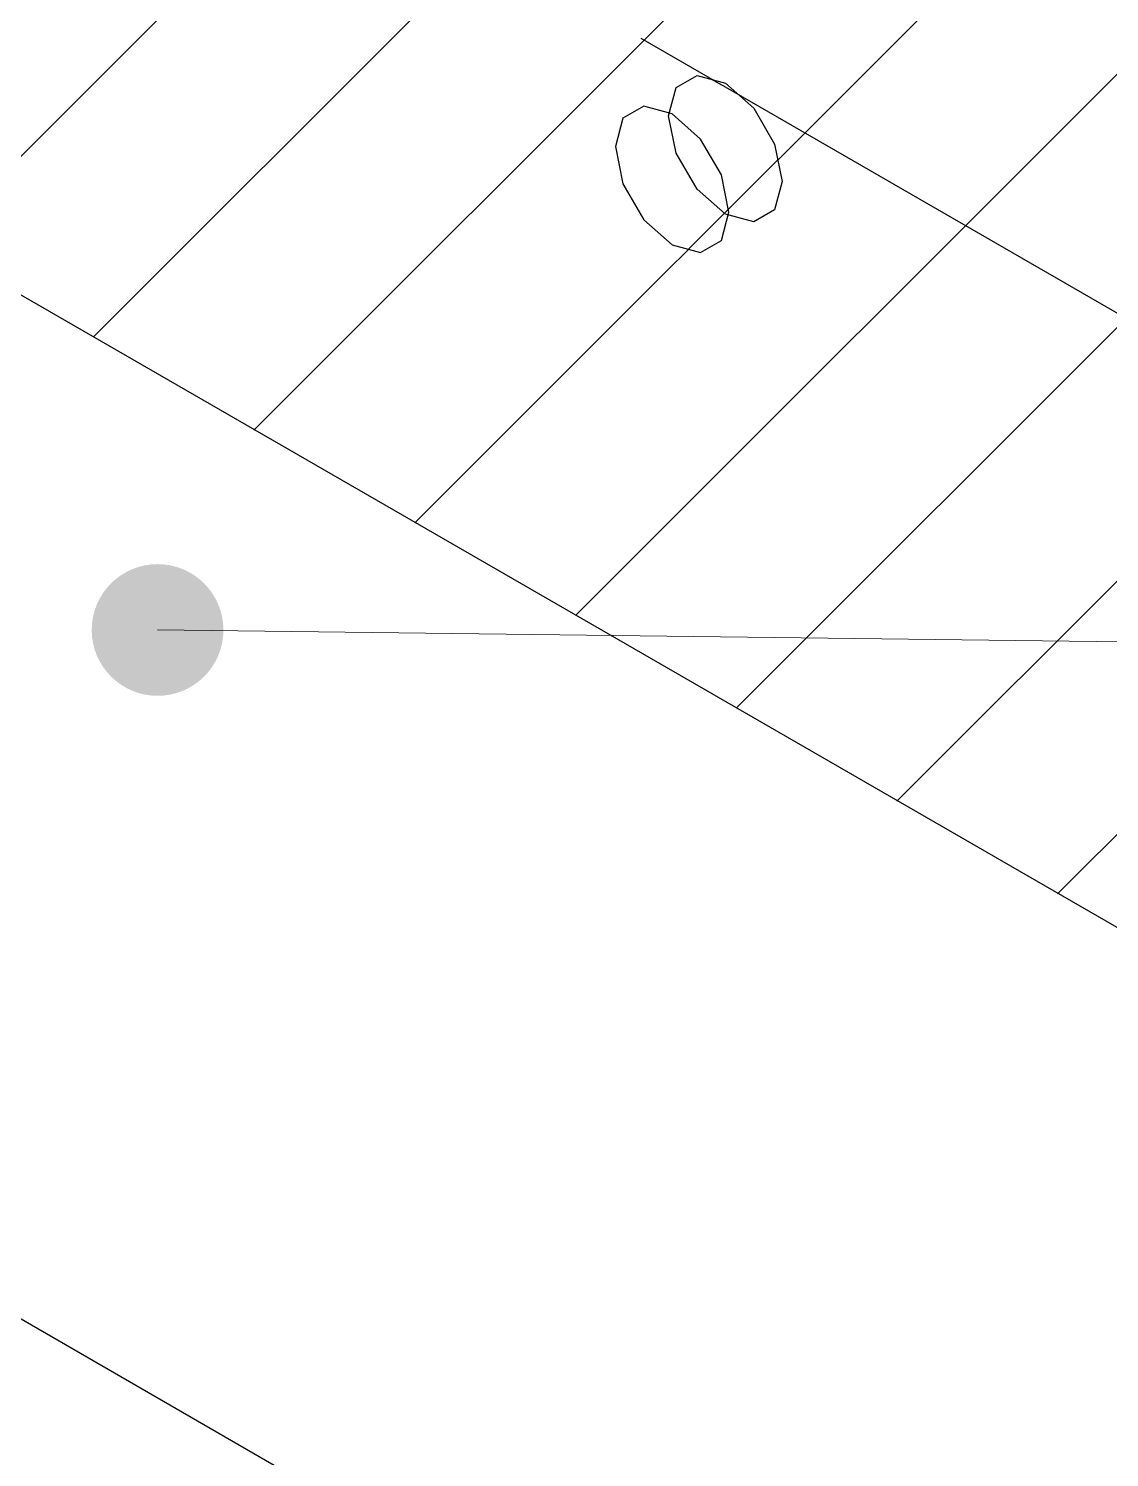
# Model space of a CAD drawing. Header units: millimetres. Extents: x 0 to 297, y 0 to 420.
# Drawn here: x 113.55 to 119.3, y 176.06 to 183.66 of the extents above; entities that cross this region are included whole.
import ezdxf

# ---------------------------------------------------------------- set-up
doc = ezdxf.new("R2010")
doc.units = ezdxf.units.MM
for name, color, linetype in [('2-AXO-ARISTAS', 7, 'Continuous'), ('2-AXO-RAYADOS', 8, 'Continuous'), ('3-TEXTOS', 7, 'Continuous')]:
    doc.layers.add(name, color=color, linetype=linetype)

msp = doc.modelspace()

# ---------------------------------------------------------------- wipeouts: each hides what was drawn before it
msp.add_wipeout([(119.4263, 200.0585), (119.4261, 200.0586), (119.4259, 200.0586), (119.4257, 200.0587), (119.4256, 200.0587), (119.4254, 200.0587), (119.4252, 200.0587), (119.425, 200.0586), (119.4248, 200.0586), (119.4246, 200.0585), (119.4245, 200.0584), (103.8681, 191.077), (103.8681, 191.077), (103.8681, 191.0769), (103.868, 191.0769), (103.8679, 191.0769), (103.8679, 191.0768), (103.8679, 191.0768), (103.8679, 191.0768), (103.8678, 191.0767), (103.8678, 191.0767), (103.8678, 191.0767), (103.8677, 191.0767), (103.8677, 191.0766), (103.8676, 191.0766), (103.8676, 191.0766), (103.8676, 191.0765), (103.8675, 191.0764), (103.8675, 191.0764), (103.8675, 191.0764), (103.8675, 191.0763), (103.8674, 191.0763), (103.8674, 191.0763), (103.8674, 191.0763), (103.8674, 191.0762), (103.8673, 191.0761), (103.8673, 191.0761), (103.8673, 191.0761), (103.8673, 191.076), (103.8672, 191.0759), (103.8672, 191.0759), (103.8672, 191.0759), (103.8672, 191.0758), (103.8672, 191.0757), (103.8672, 191.0757), (103.8672, 191.0757), (103.8672, 191.0756), (103.8671, 191.0755), (103.8671, 191.0755), (103.8671, 191.0755), (103.8671, 191.0754), (103.8671, 191.0754), (103.8671, 191.0753), (103.8671, 191.0753), (103.8671, 191.0752), (103.8671, 191.0752), (103.8671, 191.0751), (103.8671, 191.0751), (103.8671, 191.075), (103.8671, 191.075), (103.8671, 191.0749), (103.8671, 191.0749), (103.8672, 191.0748), (103.8672, 191.0748), (103.8672, 191.0747), (103.8672, 191.0747), (103.8672, 191.0746), (103.8672, 191.0746), (103.8672, 191.0746), (103.8672, 191.0745), (103.8673, 191.0745), (103.8673, 191.0744), (103.8673, 191.0744), (103.8673, 191.0744), (103.8674, 191.0743), (103.8674, 191.0742), (103.8674, 191.0742), (103.8674, 191.0742), (103.8675, 191.0741), (103.8675, 191.0741), (103.8675, 191.074), (103.8675, 191.074), (103.8676, 191.074), (103.8676, 191.0739), (103.8676, 191.0739), (103.8677, 191.0739), (103.8677, 191.0738), (103.8678, 191.0738), (103.8678, 191.0737), (103.8678, 191.0737), (103.8679, 191.0737), (103.8679, 191.0736), (103.8679, 191.0736), (103.8679, 191.0736), (103.868, 191.0736), (103.8681, 191.0735), (103.8681, 191.0735), (103.8681, 191.0735), (122.7243, 180.1869), (122.7245, 180.1868), (122.7246, 180.1867), (122.7248, 180.1867), (122.725, 180.1866), (122.7252, 180.1866), (122.7254, 180.1866), (122.7256, 180.1866), (122.7258, 180.1867), (122.7259, 180.1867), (122.7261, 180.1868), (122.7263, 180.1869), (138.2826, 189.1683), (138.2827, 189.1683), (138.2827, 189.1684), (138.2827, 189.1684), (138.2828, 189.1684), (138.2828, 189.1685), (138.2828, 189.1685), (138.2829, 189.1685), (138.283, 189.1686), (138.283, 189.1686), (138.283, 189.1686), (138.283, 189.1686), (138.2831, 189.1687), (138.2831, 189.1687), (138.2831, 189.1687), (138.2832, 189.1688), (138.2832, 189.1689), (138.2832, 189.1689), (138.2833, 189.1689), (138.2833, 189.1689), (138.2833, 189.169), (138.2834, 189.169), (138.2834, 189.169), (138.2834, 189.1691), (138.2834, 189.1692), (138.2834, 189.1692), (138.2835, 189.1692), (138.2835, 189.1693), (138.2835, 189.1694), (138.2835, 189.1694), (138.2835, 189.1694), (138.2836, 189.1695), (138.2836, 189.1696), (138.2836, 189.1696), (138.2836, 189.1696), (138.2836, 189.1697), (138.2836, 189.1697), (138.2836, 189.1698), (138.2836, 189.1698), (138.2836, 189.1699), (138.2836, 189.1699), (138.2836, 189.17), (138.2836, 189.17), (138.2836, 189.1701), (138.2836, 189.1701), (138.2836, 189.1702), (138.2836, 189.1702), (138.2836, 189.1703), (138.2836, 189.1703), (138.2836, 189.1704), (138.2836, 189.1704), (138.2836, 189.1705), (138.2836, 189.1705), (138.2836, 189.1706), (138.2836, 189.1706), (138.2836, 189.1706), (138.2835, 189.1707), (138.2835, 189.1707), (138.2835, 189.1708), (138.2835, 189.1708), (138.2835, 189.1709), (138.2835, 189.1709), (138.2834, 189.1709), (138.2834, 189.171), (138.2834, 189.1711), (138.2834, 189.1711), (138.2833, 189.1711), (138.2833, 189.1712), (138.2833, 189.1712), (138.2832, 189.1713), (138.2832, 189.1713), (138.2832, 189.1713), (138.2831, 189.1714), (138.2831, 189.1714), (138.2831, 189.1714), (138.2831, 189.1715), (138.283, 189.1715), (138.283, 189.1716), (138.283, 189.1716), (138.2829, 189.1716), (138.2828, 189.1717), (138.2828, 189.1717), (138.2828, 189.1717), (138.2827, 189.1717), (138.2827, 189.1718), (138.2827, 189.1718), (138.2826, 189.1718), (119.4265, 200.0584)])

# ---------------------------------------------------------------- next in the draw order: wipeouts: each hides what was drawn before it
msp.add_wipeout([(137.34, 189.7128), (137.3402, 189.7129), (137.3403, 189.713), (137.3404, 189.7132), (137.3405, 189.7134), (137.3406, 189.7135), (137.3407, 189.7137), (137.3408, 189.7139), (137.3408, 189.7141), (137.3408, 189.7143), (137.3408, 189.7145), (137.3408, 189.7147), (137.3408, 189.7149), (137.3407, 189.7151), (137.3406, 189.7153), (137.3405, 189.7154), (137.3404, 189.7156), (137.3403, 189.7158), (137.3402, 189.7159), (137.34, 189.716), (137.3398, 189.7161), (119.4265, 200.0584), (119.4264, 200.0585), (119.4263, 200.0585), (119.4263, 200.0585), (119.4263, 200.0585), (119.4262, 200.0585), (119.4261, 200.0586), (119.4261, 200.0586), (119.4261, 200.0586), (119.426, 200.0586), (119.4259, 200.0586), (119.4259, 200.0586), (119.4259, 200.0586), (119.4258, 200.0587), (119.4258, 200.0587), (119.4257, 200.0587), (119.4257, 200.0587), (119.4256, 200.0587), (119.4256, 200.0587), (119.4255, 200.0587), (119.4255, 200.0587), (119.4255, 200.0587), (119.4254, 200.0587), (119.4254, 200.0587), (119.4253, 200.0587), (119.4253, 200.0587), (119.4252, 200.0587), (119.4252, 200.0587), (119.4251, 200.0587), (119.4251, 200.0586), (119.425, 200.0586), (119.425, 200.0586), (119.4249, 200.0586), (119.4249, 200.0586), (119.4248, 200.0586), (119.4248, 200.0586), (119.4248, 200.0586), (119.4247, 200.0585), (119.4246, 200.0585), (119.4246, 200.0585), (119.4246, 200.0585), (119.4245, 200.0585), (119.4245, 200.0584), (104.8109, 191.6213), (104.8108, 191.6212), (104.8106, 191.6211), (104.8105, 191.6209), (104.8103, 191.6208), (104.8102, 191.6206), (104.8101, 191.6204), (104.81, 191.6202), (104.81, 191.6201), (104.8099, 191.6199), (104.8099, 191.6197), (104.8099, 191.6195), (104.8099, 191.6193), (104.81, 191.6191), (104.81, 191.6189), (104.8101, 191.6187), (104.8102, 191.6185), (104.8103, 191.6184), (104.8105, 191.6182), (104.8106, 191.6181), (104.8108, 191.6179), (104.8109, 191.6178), (122.7243, 181.2755), (122.7244, 181.2755), (122.7244, 181.2755), (122.7245, 181.2755), (122.7245, 181.2754), (122.7245, 181.2754), (122.7246, 181.2754), (122.7246, 181.2754), (122.7247, 181.2754), (122.7247, 181.2754), (122.7248, 181.2753), (122.7248, 181.2753), (122.7248, 181.2753), (122.7249, 181.2753), (122.725, 181.2753), (122.725, 181.2753), (122.725, 181.2753), (122.7251, 181.2753), (122.7252, 181.2753), (122.7252, 181.2753), (122.7252, 181.2753), (122.7253, 181.2753), (122.7254, 181.2753), (122.7254, 181.2753), (122.7254, 181.2753), (122.7255, 181.2753), (122.7256, 181.2753), (122.7256, 181.2753), (122.7256, 181.2753), (122.7257, 181.2753), (122.7258, 181.2753), (122.7258, 181.2753), (122.7258, 181.2753), (122.7259, 181.2754), (122.7259, 181.2754), (122.726, 181.2754), (122.726, 181.2754), (122.7261, 181.2754), (122.7261, 181.2754), (122.7262, 181.2755), (122.7262, 181.2755), (122.7262, 181.2755), (122.7263, 181.2755), (137.3398, 189.7127)])

# ---------------------------------------------------------------- next in the draw order: wipeouts: each hides what was drawn before it
msp.add_wipeout([(103.8699, 191.0771), (103.8698, 191.0771), (103.8696, 191.0772), (103.8694, 191.0772), (103.8692, 191.0772), (103.869, 191.0772), (103.8688, 191.0772), (103.8686, 191.0772), (103.8684, 191.0771), (103.8682, 191.077), (103.868, 191.0769), (103.8679, 191.0768), (103.8677, 191.0767), (103.8676, 191.0765), (103.8675, 191.0764), (103.8674, 191.0762), (103.8673, 191.076), (103.8672, 191.0758), (103.8672, 191.0756), (103.8671, 191.0754), (103.8671, 191.0752), (103.8671, 182.3659), (103.8671, 182.3659), (103.8671, 182.3658), (103.8671, 182.3658), (103.8671, 182.3657), (103.8671, 182.3657), (103.8671, 182.3656), (103.8671, 182.3656), (103.8672, 182.3655), (103.8672, 182.3655), (103.8672, 182.3654), (103.8672, 182.3654), (103.8672, 182.3654), (103.8672, 182.3653), (103.8672, 182.3652), (103.8673, 182.3652), (103.8673, 182.3652), (103.8673, 182.3651), (103.8673, 182.365), (103.8673, 182.365), (103.8673, 182.365), (103.8674, 182.3649), (103.8674, 182.3649), (103.8674, 182.3649), (103.8674, 182.3648), (103.8675, 182.3648), (103.8675, 182.3647), (103.8675, 182.3647), (103.8676, 182.3647), (103.8676, 182.3646), (103.8677, 182.3646), (103.8677, 182.3645), (103.8677, 182.3645), (103.8677, 182.3645), (103.8678, 182.3644), (103.8678, 182.3644), (103.8678, 182.3644), (103.8679, 182.3644), (103.8679, 182.3643), (103.868, 182.3643), (103.868, 182.3643), (103.8681, 182.3642), (103.8681, 182.3642), (122.7243, 171.4776), (122.7245, 171.4775), (122.7247, 171.4774), (122.7248, 171.4774), (122.725, 171.4773), (122.7252, 171.4773), (122.7254, 171.4773), (122.7256, 171.4773), (122.7258, 171.4774), (122.726, 171.4774), (122.7262, 171.4775), (122.7264, 171.4776), (122.7265, 171.4777), (122.7267, 171.4779), (122.7268, 171.478), (122.7269, 171.4782), (122.7271, 171.4784), (122.7271, 171.4785), (122.7272, 171.4787), (122.7273, 171.4789), (122.7273, 171.4791), (122.7273, 171.4793), (122.7273, 180.1886), (122.7273, 180.1887), (122.7273, 180.1887), (122.7273, 180.1888), (122.7273, 180.1888), (122.7273, 180.1889), (122.7273, 180.1889), (122.7273, 180.189), (122.7273, 180.189), (122.7272, 180.1891), (122.7272, 180.1891), (122.7272, 180.1892), (122.7272, 180.1892), (122.7272, 180.1892), (122.7272, 180.1893), (122.7272, 180.1893), (122.7271, 180.1894), (122.7271, 180.1894), (122.7271, 180.1895), (122.7271, 180.1895), (122.7271, 180.1895), (122.727, 180.1896), (122.727, 180.1897), (122.727, 180.1897), (122.727, 180.1897), (122.7269, 180.1898), (122.7269, 180.1898), (122.7269, 180.1898), (122.7269, 180.1899), (122.7268, 180.1899), (122.7268, 180.19), (122.7267, 180.19), (122.7267, 180.19), (122.7267, 180.1901), (122.7266, 180.1901), (122.7266, 180.1901), (122.7266, 180.1901), (122.7265, 180.1902), (122.7265, 180.1902), (122.7264, 180.1902), (122.7264, 180.1903), (122.7264, 180.1903), (122.7263, 180.1903), (103.8701, 191.077)])

# ---------------------------------------------------------------- next in the draw order: linework, layer by layer
at = {"layer": '3-TEXTOS', "lineweight": 13}
msp.add_lwpolyline([(114.24, 180.4608), (161.4, 179.8752), (165.05, 179.8752)], dxfattribs=at)

# ---------------------------------------------------------------- next in the draw order: wipeouts: each hides what was drawn before it
msp.add_wipeout([(122.7273, 181.2774), (122.7273, 181.2774), (122.7273, 181.2775), (122.7273, 181.2775), (122.7273, 181.2776), (122.7273, 181.2776), (122.7273, 181.2777), (122.7272, 181.2777), (122.7272, 181.2778), (122.7272, 181.2778), (122.7272, 181.2778), (122.7272, 181.2779), (122.7272, 181.278), (122.7272, 181.278), (122.7271, 181.278), (122.7271, 181.2781), (122.7271, 181.2782), (122.7271, 181.2782), (122.7271, 181.2782), (122.727, 181.2783), (122.727, 181.2783), (122.727, 181.2783), (122.727, 181.2784), (122.7269, 181.2784), (122.7269, 181.2785), (122.7269, 181.2785), (122.7268, 181.2785), (122.7268, 181.2786), (122.7268, 181.2786), (122.7267, 181.2787), (122.7267, 181.2787), (122.7267, 181.2787), (122.7266, 181.2788), (122.7266, 181.2788), (122.7266, 181.2788), (122.7265, 181.2788), (122.7265, 181.2789), (122.7264, 181.2789), (122.7264, 181.2789), (122.7264, 181.279), (122.7263, 181.279), (104.8129, 191.6213), (104.8127, 191.6214), (104.8126, 191.6215), (104.8124, 191.6215), (104.8122, 191.6215), (104.812, 191.6216), (104.8118, 191.6216), (104.8116, 191.6215), (104.8114, 191.6215), (104.8112, 191.6214), (104.811, 191.6213), (104.8108, 191.6212), (104.8107, 191.6211), (104.8105, 191.621), (104.8104, 191.6208), (104.8103, 191.6207), (104.8102, 191.6205), (104.8101, 191.6203), (104.81, 191.6201), (104.81, 191.62), (104.8099, 191.6198), (104.8099, 191.6196), (104.8099, 191.0752), (104.8099, 191.0752), (104.8099, 191.0751), (104.8099, 191.0751), (104.8099, 191.075), (104.8099, 191.075), (104.81, 191.0749), (104.81, 191.0749), (104.81, 191.0748), (104.81, 191.0748), (104.81, 191.0747), (104.81, 191.0747), (104.81, 191.0747), (104.81, 191.0746), (104.8101, 191.0745), (104.8101, 191.0745), (104.8101, 191.0745), (104.8101, 191.0744), (104.8101, 191.0743), (104.8101, 191.0743), (104.8102, 191.0743), (104.8102, 191.0742), (104.8102, 191.0742), (104.8102, 191.0741), (104.8103, 191.0741), (104.8103, 191.0741), (104.8103, 191.074), (104.8104, 191.074), (104.8104, 191.074), (104.8104, 191.0739), (104.8105, 191.0739), (104.8105, 191.0738), (104.8105, 191.0738), (104.8106, 191.0738), (104.8106, 191.0737), (104.8106, 191.0737), (104.8106, 191.0737), (104.8107, 191.0736), (104.8108, 191.0736), (104.8108, 191.0736), (104.8108, 191.0736), (104.8109, 191.0735), (104.8109, 191.0735), (122.7243, 180.7312), (122.7245, 180.7311), (122.7247, 180.731), (122.7248, 180.731), (122.725, 180.731), (122.7252, 180.7309), (122.7254, 180.7309), (122.7256, 180.731), (122.7258, 180.731), (122.726, 180.7311), (122.7262, 180.7312), (122.7264, 180.7313), (122.7265, 180.7314), (122.7267, 180.7315), (122.7268, 180.7317), (122.7269, 180.7318), (122.7271, 180.732), (122.7271, 180.7322), (122.7272, 180.7323), (122.7273, 180.7325), (122.7273, 180.7327), (122.7273, 180.7329), (122.7273, 181.2773), (122.7273, 181.2773)])

# ---------------------------------------------------------------- next in the draw order: hatches: boundary and pattern name
at = {"layer": '3-TEXTOS', "true_color": 0x000000}
h = msp.add_hatch(color=256, dxfattribs=at)
h.dxf.hatch_style = 1
edge = h.paths.add_edge_path()
edge.add_arc((114.24, 180.4608), 0.35, 0, 360)

# ---------------------------------------------------------------- next in the draw order: linework, layer by layer
at = {"layer": '2-AXO-ARISTAS', "lineweight": 25}
msp.add_line((122.7253, 171.4793), (103.8691, 182.3659), dxfattribs=at)

# ---------------------------------------------------------------- next in the draw order: wipeouts: each hides what was drawn before it
msp.add_wipeout([(116.9754, 183.2058), (116.9754, 183.2058), (116.9753, 183.2058), (116.9753, 183.2058), (116.9752, 183.2059), (116.9752, 183.2059), (116.9752, 183.2059), (116.9751, 183.206), (116.9751, 183.206), (116.975, 183.206), (116.975, 183.206), (116.9749, 183.206), (116.9749, 183.2061), (116.9748, 183.2061), (116.9748, 183.2061), (116.9747, 183.2061), (116.9747, 183.2061), (116.8238, 183.2465), (116.8238, 183.2466), (116.8238, 183.2466), (116.8237, 183.2466), (116.8236, 183.2466), (116.8236, 183.2466), (116.8236, 183.2466), (116.8235, 183.2466), (116.8234, 183.2466), (116.8234, 183.2466), (116.8234, 183.2466), (116.8233, 183.2466), (116.8232, 183.2466), (116.8232, 183.2466), (116.8232, 183.2466), (116.8231, 183.2466), (116.823, 183.2466), (116.823, 183.2466), (116.823, 183.2466), (116.8228, 183.2466), (116.8228, 183.2466), (116.8228, 183.2466), (116.8228, 183.2465), (116.8227, 183.2465), (116.8227, 183.2465), (116.8226, 183.2465), (116.8226, 183.2465), (116.8225, 183.2464), (116.8225, 183.2464), (116.8225, 183.2464), (116.8224, 183.2464), (116.8223, 183.2463), (116.7119, 183.1826), (116.7118, 183.1825), (116.7117, 183.1825), (116.7117, 183.1825), (116.7117, 183.1825), (116.7116, 183.1824), (116.7116, 183.1824), (116.7116, 183.1824), (116.7116, 183.1824), (116.7115, 183.1823), (116.7114, 183.1822), (116.7114, 183.1822), (116.7114, 183.1822), (116.7113, 183.1821), (116.7113, 183.1821), (116.7113, 183.1821), (116.7113, 183.1821), (116.7112, 183.1819), (116.7112, 183.1819), (116.7112, 183.1819), (116.7112, 183.1819), (116.7111, 183.1818), (116.7111, 183.1818), (116.7111, 183.1818), (116.7111, 183.1817), (116.711, 183.1816), (116.711, 183.1816), (116.711, 183.1816), (116.711, 183.1815), (116.711, 183.1814), (116.711, 183.1814), (116.7109, 183.1814), (116.6705, 183.0305), (116.6705, 183.0305), (116.6705, 183.0304), (116.6705, 183.0304), (116.6705, 183.0303), (116.6705, 183.0303), (116.6705, 183.0302), (116.6705, 183.0302), (116.6705, 183.0301), (116.6705, 183.0301), (116.6705, 183.03), (116.6705, 183.03), (116.6705, 183.0299), (116.6705, 183.0299), (116.6705, 183.0298), (116.6705, 183.0298), (116.6705, 183.0297), (116.6705, 183.0297), (116.6705, 183.0296), (116.7109, 182.8321), (116.7109, 182.8321), (116.7109, 182.8321), (116.7109, 182.832), (116.711, 182.8319), (116.711, 182.8319), (116.711, 182.8319), (116.711, 182.8318), (116.711, 182.8317), (116.711, 182.8317), (116.7111, 182.8317), (116.7111, 182.8316), (116.7111, 182.8315), (116.7111, 182.8315), (116.7111, 182.8315), (116.8216, 182.6402), (116.8216, 182.6402), (116.8216, 182.6402), (116.8217, 182.6401), (116.8217, 182.6401), (116.8217, 182.64), (116.8217, 182.64), (116.8218, 182.64), (116.8218, 182.6399), (116.8218, 182.6399), (116.8218, 182.6399), (116.8219, 182.6398), (116.822, 182.6398), (116.822, 182.6397), (116.822, 182.6397), (116.9728, 182.506), (116.9729, 182.5059), (116.9729, 182.5059), (116.973, 182.5059), (116.973, 182.5058), (116.973, 182.5058), (116.9731, 182.5058), (116.9731, 182.5058), (116.9732, 182.5057), (116.9732, 182.5057), (116.9733, 182.5057), (116.9733, 182.5057), (116.9733, 182.5056), (116.9734, 182.5056), (116.9735, 182.5056), (116.9735, 182.5056), (116.9735, 182.5056), (116.9736, 182.5055), (116.9736, 182.5055), (117.1245, 182.4651), (117.1245, 182.4651), (117.1245, 182.4651), (117.1246, 182.4651), (117.1247, 182.4651), (117.1247, 182.4651), (117.1247, 182.4651), (117.1248, 182.4651), (117.1249, 182.465), (117.1249, 182.465), (117.1249, 182.465), (117.125, 182.465), (117.1251, 182.465), (117.1251, 182.465), (117.1251, 182.465), (117.1252, 182.4651), (117.1253, 182.4651), (117.1253, 182.4651), (117.1253, 182.4651), (117.1255, 182.4651), (117.1255, 182.4651), (117.1255, 182.4651), (117.1255, 182.4651), (117.1257, 182.4651), (117.1257, 182.4652), (117.1257, 182.4652), (117.1257, 182.4652), (117.1258, 182.4652), (117.1258, 182.4652), (117.1259, 182.4652), (117.1259, 182.4653), (117.126, 182.4653), (117.2364, 182.5291), (117.2365, 182.5291), (117.2366, 182.5292), (117.2366, 182.5292), (117.2366, 182.5292), (117.2367, 182.5292), (117.2367, 182.5293), (117.2367, 182.5293), (117.2367, 182.5293), (117.2368, 182.5294), (117.2369, 182.5294), (117.2369, 182.5294), (117.2369, 182.5294), (117.237, 182.5296), (117.237, 182.5296), (117.237, 182.5296), (117.237, 182.5296), (117.2371, 182.5297), (117.2371, 182.5297), (117.2371, 182.5297), (117.2372, 182.5298), (117.2372, 182.5299), (117.2372, 182.5299), (117.2372, 182.5299), (117.2373, 182.53), (117.2373, 182.5301), (117.2373, 182.5301), (117.2373, 182.5301), (117.2373, 182.5302), (117.2374, 182.5302), (117.2374, 182.5303), (117.2374, 182.5303), (117.2778, 182.6811), (117.2778, 182.6812), (117.2778, 182.6812), (117.2778, 182.6813), (117.2778, 182.6813), (117.2778, 182.6814), (117.2778, 182.6814), (117.2779, 182.6815), (117.2779, 182.6815), (117.2779, 182.6816), (117.2779, 182.6816), (117.2779, 182.6817), (117.2779, 182.6817), (117.2779, 182.6818), (117.2778, 182.6818), (117.2778, 182.6819), (117.2778, 182.6819), (117.2778, 182.682), (117.2778, 182.682), (117.2374, 182.8796), (117.2374, 182.8796), (117.2374, 182.8796), (117.2374, 182.8797), (117.2373, 182.8798), (117.2373, 182.8798), (117.2373, 182.8798), (117.2373, 182.8799), (117.2373, 182.8799), (117.2373, 182.88), (117.2373, 182.88), (117.2372, 182.88), (117.2372, 182.8801), (117.2372, 182.8801), (117.2372, 182.8802), (117.1267, 183.0714), (117.1267, 183.0715), (117.1267, 183.0715), (117.1267, 183.0715), (117.1266, 183.0716), (117.1266, 183.0716), (117.1266, 183.0716), (117.1266, 183.0717), (117.1265, 183.0718), (117.1265, 183.0718), (117.1265, 183.0718), (117.1264, 183.0718), (117.1264, 183.0719), (117.1264, 183.0719), (117.1263, 183.0719), (116.9755, 183.2057), (116.9754, 183.2057)])

# ---------------------------------------------------------------- next in the draw order: linework, layer by layer
for p, q in [((116.7129, 183.1809), (116.6725, 183.03)), ((116.6725, 183.03), (116.7129, 182.8325)), ((117.1062, 182.8045), (116.9957, 182.9958)), ((116.7129, 182.8325), (116.8233, 182.6412)), ((116.8233, 182.6412), (116.9742, 182.5075)), ((116.9742, 182.5075), (117.125, 182.467)), ((117.125, 182.467), (117.2354, 182.5308))]:
    msp.add_line(p, q, dxfattribs=at)

# ---------------------------------------------------------------- next in the draw order: wipeouts: each hides what was drawn before it
for points in [[(117.2581, 183.3658), (117.2581, 183.3658), (117.2582, 183.3659), (117.2582, 183.3659), (117.2582, 183.3659), (117.2583, 183.366), (117.2583, 183.366), (117.2584, 183.366), (117.2584, 183.366), (117.2584, 183.3661), (117.2585, 183.3661), (117.2585, 183.3662), (117.2585, 183.3662), (117.2586, 183.3662), (117.2586, 183.3663), (117.2586, 183.3663), (117.2586, 183.3663), (117.2587, 183.3664), (117.2587, 183.3665), (117.2587, 183.3665), (117.2587, 183.3665), (117.2588, 183.3666), (117.2588, 183.3666), (117.2588, 183.3666), (117.2588, 183.3667), (117.2589, 183.3667), (117.2589, 183.3668), (117.2589, 183.3668), (117.2589, 183.3668), (117.2589, 183.3669), (117.2589, 183.367), (117.2589, 183.367), (117.2589, 183.367), (117.259, 183.3671), (117.259, 183.3672), (117.259, 183.3672), (117.259, 183.3672), (117.259, 183.3673), (117.259, 183.3674), (117.259, 183.3674), (117.259, 183.3674), (117.259, 183.3675), (117.259, 183.3676), (117.259, 183.3676), (117.259, 183.3676), (117.259, 183.3678), (117.259, 183.3678), (117.259, 183.3678), (117.259, 183.3678), (117.2589, 183.368), (117.2589, 183.368), (117.2589, 183.368), (117.2589, 183.368), (117.2589, 183.3682), (117.2589, 183.3682), (117.2589, 183.3682), (117.2589, 183.3682), (117.2588, 183.3683), (117.2588, 183.3684), (117.2588, 183.3684), (117.2588, 183.3684), (117.2587, 183.3685), (117.2587, 183.3685), (117.2587, 183.3685), (117.2587, 183.3686), (117.2586, 183.3687), (117.2586, 183.3687), (117.2586, 183.3687), (117.2585, 183.3688), (117.2585, 183.3688), (117.2585, 183.3688), (117.2585, 183.3689), (117.2584, 183.3689), (117.2584, 183.369), (117.2583, 183.369), (117.2583, 183.369), (117.2583, 183.369), (117.2582, 183.3691), (117.2582, 183.3691), (117.2582, 183.3691), (117.2581, 183.3692), (117.258, 183.3692), (117.258, 183.3692), (117.258, 183.3692), (117.2579, 183.3693), (117.2579, 183.3693), (117.2579, 183.3693), (117.2578, 183.3693), (117.2578, 183.3693), (117.2577, 183.3694), (117.2577, 183.3694), (117.2576, 183.3694), (117.2576, 183.3694), (117.2575, 183.3694), (117.1067, 183.4098), (117.1065, 183.4099), (117.1063, 183.4099), (117.1061, 183.4099), (117.1059, 183.4099), (117.1057, 183.4099), (117.1055, 183.4098), (117.1053, 183.4097), (117.1052, 183.4096), (116.8223, 183.2463), (116.8223, 183.2463), (116.8222, 183.2463), (116.8222, 183.2463), (116.8221, 183.2462), (116.8221, 183.2462), (116.8221, 183.2462), (116.822, 183.2462), (116.822, 183.2461), (116.822, 183.2461), (116.8219, 183.2461), (116.8219, 183.246), (116.8218, 183.246), (116.8218, 183.246), (116.8218, 183.2459), (116.8218, 183.2459), (116.8217, 183.2458), (116.8217, 183.2458), (116.8217, 183.2458), (116.8216, 183.2457), (116.8216, 183.2457), (116.8216, 183.2456), (116.8216, 183.2456), (116.8215, 183.2455), (116.8215, 183.2455), (116.8215, 183.2455), (116.8215, 183.2454), (116.8215, 183.2454), (116.8214, 183.2453), (116.8214, 183.2453), (116.8214, 183.2453), (116.8214, 183.2452), (116.8214, 183.2451), (116.8214, 183.2451), (116.8214, 183.2451), (116.8213, 183.245), (116.8213, 183.2449), (116.8213, 183.2449), (116.8213, 183.2449), (116.8213, 183.2448), (116.8213, 183.2447), (116.8213, 183.2447), (116.8213, 183.2447), (116.8213, 183.2446), (116.8213, 183.2445), (116.8213, 183.2445), (116.8213, 183.2445), (116.8213, 183.2444), (116.8213, 183.2443), (116.8213, 183.2443), (116.8213, 183.2443), (116.8214, 183.2441), (116.8214, 183.2441), (116.8214, 183.2441), (116.8214, 183.2441), (116.8214, 183.2439), (116.8214, 183.2439), (116.8214, 183.2439), (116.8215, 183.2439), (116.8215, 183.2438), (116.8215, 183.2438), (116.8215, 183.2437), (116.8215, 183.2437), (116.8216, 183.2436), (116.8216, 183.2436), (116.8216, 183.2436), (116.8216, 183.2435), (116.8217, 183.2434), (116.8217, 183.2434), (116.8217, 183.2434), (116.8218, 183.2434), (116.8218, 183.2433), (116.8218, 183.2433), (116.8218, 183.2433), (116.8219, 183.2432), (116.822, 183.2431), (116.822, 183.2431), (116.822, 183.2431), (116.822, 183.2431), (116.8221, 183.243), (116.8221, 183.243), (116.8221, 183.243), (116.8222, 183.243), (116.8223, 183.2429), (116.8223, 183.2429), (116.8223, 183.2429), (116.8224, 183.2429), (116.8224, 183.2428), (116.8225, 183.2428), (116.8225, 183.2428), (116.8225, 183.2428), (116.8226, 183.2427), (116.8226, 183.2427), (116.8227, 183.2427), (116.8227, 183.2427), (116.8228, 183.2427), (116.9736, 183.2023), (116.9738, 183.2022), (116.974, 183.2022), (116.9742, 183.2022), (116.9744, 183.2022), (116.9746, 183.2022), (116.9748, 183.2023), (116.975, 183.2024), (116.9752, 183.2025), (117.258, 183.3658), (117.258, 183.3658)], [(117.5598, 182.8433), (117.5598, 182.8433), (117.5599, 182.8433), (117.5599, 182.8434), (117.56, 182.8434), (117.56, 182.8434), (117.56, 182.8434), (117.5601, 182.8435), (117.5601, 182.8435), (117.5601, 182.8435), (117.5602, 182.8436), (117.5602, 182.8436), (117.5602, 182.8437), (117.5603, 182.8437), (117.5603, 182.8437), (117.5603, 182.8438), (117.5604, 182.8438), (117.5604, 182.8439), (117.5604, 182.8439), (117.5604, 182.8439), (117.5605, 182.844), (117.5605, 182.844), (117.5605, 182.844), (117.5605, 182.8441), (117.5606, 182.8442), (117.5606, 182.8442), (117.5606, 182.8442), (117.5606, 182.8443), (117.5606, 182.8444), (117.5606, 182.8444), (117.5606, 182.8444), (117.5606, 182.8445), (117.5607, 182.8446), (117.5607, 182.8446), (117.5607, 182.8446), (117.5607, 182.8447), (117.5607, 182.8448), (117.5607, 182.8448), (117.5607, 182.8448), (117.5607, 182.8449), (117.5607, 182.8449), (117.5607, 182.845), (117.5607, 182.845), (117.5607, 182.8451), (117.5607, 182.8451), (117.5607, 182.8452), (117.5607, 182.8452), (117.5607, 182.8453), (117.5607, 182.8453), (117.5202, 183.0429), (117.5202, 183.0431), (117.5201, 183.0432), (117.52, 183.0434), (117.5199, 183.0436), (117.5198, 183.0438), (117.5197, 183.0439), (117.5195, 183.044), (117.5194, 183.0441), (117.5192, 183.0442), (117.519, 183.0443), (117.5188, 183.0444), (117.5186, 183.0444), (117.5184, 183.0445), (117.5182, 183.0445), (117.518, 183.0444), (117.5178, 183.0444), (117.5176, 183.0444), (117.5175, 183.0443), (117.5173, 183.0442), (117.2344, 182.8809), (117.2344, 182.8809), (117.2343, 182.8808), (117.2343, 182.8808), (117.2343, 182.8808), (117.2342, 182.8807), (117.2342, 182.8807), (117.2341, 182.8807), (117.2341, 182.8807), (117.2341, 182.8806), (117.234, 182.8806), (117.234, 182.8806), (117.234, 182.8805), (117.2339, 182.8805), (117.2339, 182.8804), (117.2339, 182.8804), (117.2339, 182.8804), (117.2338, 182.8803), (117.2338, 182.8803), (117.2338, 182.8803), (117.2337, 182.8802), (117.2337, 182.8802), (117.2337, 182.8801), (117.2337, 182.8801), (117.2337, 182.8801), (117.2336, 182.88), (117.2336, 182.8799), (117.2336, 182.8799), (117.2336, 182.8799), (117.2335, 182.8798), (117.2335, 182.8797), (117.2335, 182.8797), (117.2335, 182.8797), (117.2335, 182.8796), (117.2335, 182.8795), (117.2335, 182.8795), (117.2335, 182.8795), (117.2335, 182.8794), (117.2334, 182.8794), (117.2334, 182.8793), (117.2334, 182.8793), (117.2334, 182.8792), (117.2334, 182.8792), (117.2334, 182.8791), (117.2334, 182.8791), (117.2334, 182.879), (117.2334, 182.879), (117.2334, 182.8789), (117.2334, 182.8789), (117.2335, 182.8788), (117.2335, 182.8788), (117.2739, 182.6812), (117.2739, 182.681), (117.274, 182.6809), (117.2741, 182.6807), (117.2742, 182.6805), (117.2743, 182.6804), (117.2745, 182.6802), (117.2746, 182.6801), (117.2748, 182.68), (117.2749, 182.6799), (117.2751, 182.6798), (117.2753, 182.6797), (117.2755, 182.6797), (117.2757, 182.6796), (117.2759, 182.6796), (117.2761, 182.6797), (117.2763, 182.6797), (117.2765, 182.6797), (117.2767, 182.6798), (117.2769, 182.6799), (117.5597, 182.8432), (117.5598, 182.8432)]]:
    msp.add_wipeout(points)

# ---------------------------------------------------------------- next in the draw order: hatches: boundary and pattern name
at = {"layer": '2-AXO-RAYADOS'}
h = msp.add_hatch(dxfattribs=at)
h.set_pattern_fill('ANSI31', color=8, scale=0.3)
h.set_pattern_definition([(45, (-122, 0), (-0.6735192, 0.6735192), [])])
h.paths.add_polyline_path([(114.7134, 230.5394), (114.7134, 230.5394), (114.7134, 230.5395), (114.7134, 230.5395), (114.7134, 230.5396), (114.7134, 230.5396), (114.7134, 230.5397), (114.7134, 230.5397), (114.7133, 230.5398), (114.7133, 230.5398), (114.7133, 230.5399), (114.7133, 230.5399), (114.7133, 230.54), (114.7133, 230.54), (114.7132, 230.54), (114.7132, 230.5401), (114.7132, 230.5401), (114.7132, 230.5402), (114.7132, 230.5402), (114.7131, 230.5403), (114.7131, 230.5403), (114.7131, 230.5403), (114.713, 230.5404), (114.713, 230.5404), (114.713, 230.5405), (114.713, 230.5405), (114.7129, 230.5405), (114.7129, 230.5406), (114.7129, 230.5406), (114.7128, 230.5406), (114.7128, 230.5407), (114.7127, 230.5407), (114.7127, 230.5407), (114.7127, 230.5408), (114.7126, 230.5408), (114.7126, 230.5409), (114.7126, 230.5409), (114.7126, 230.5409), (114.7125, 230.5409), (114.7124, 230.541), (100.5703, 238.7059), (100.5701, 238.706), (100.5699, 238.7061), (100.5697, 238.7061), (100.5695, 238.7062), (100.5693, 238.7062), (100.5691, 238.7062), (100.5689, 238.7062), (100.5687, 238.7061), (100.5686, 238.7061), (100.5684, 238.706), (100.5682, 238.7059), (100.568, 238.7058), (100.5679, 238.7056), (100.5678, 238.7055), (100.5676, 238.7053), (100.5675, 238.7052), (100.5674, 238.705), (100.5674, 238.7048), (100.5673, 238.7046), (100.5673, 238.7044), (100.5673, 238.7042), (100.5673, 189.7144), (100.5673, 189.7143), (100.5673, 189.7143), (100.5673, 189.7143), (100.5673, 189.7143), (100.5673, 189.7143), (100.5673, 189.7143), (100.5673, 189.7143), (100.5673, 189.7142), (100.5673, 189.7142), (100.5673, 189.7142), (100.5673, 189.7141), (100.5673, 189.7141), (100.5673, 189.7141), (100.5673, 189.7141), (100.5673, 189.7141), (100.5673, 189.714), (100.5673, 189.714), (100.5673, 189.714), (100.5673, 189.7139), (100.5673, 189.7139), (100.5673, 189.7139), (100.5673, 189.7139), (100.5674, 189.7139), (100.5674, 189.7139), (100.5674, 189.7138), (100.5674, 189.7138), (100.5674, 189.7137), (100.5674, 189.7137), (100.5674, 189.7137), (100.5674, 189.7137), (100.5674, 189.7137), (100.5674, 189.7137), (100.5674, 189.7136), (100.5675, 189.7136), (100.5675, 189.7135), (100.5675, 189.7135), (100.5675, 189.7135), (100.5675, 189.7135), (100.5675, 189.7135), (100.5675, 189.7135), (100.5675, 189.7135), (100.5675, 189.7134), (100.5676, 189.7134), (100.5676, 189.7134), (100.5676, 189.7133), (100.5676, 189.7133), (100.5676, 189.7133), (100.5676, 189.7133), (100.5676, 189.7133), (100.5676, 189.7133), (100.5677, 189.7132), (100.5677, 189.7132), (100.5677, 189.7132), (100.5677, 189.7132), (100.5677, 189.7132), (100.5677, 189.7132), (100.5677, 189.7131), (100.5678, 189.7131), (100.5678, 189.7131), (100.5678, 189.713), (100.5678, 189.713), (100.5678, 189.713), (100.5678, 189.713), (100.5678, 189.713), (100.5679, 189.713), (100.5679, 189.713), (100.5679, 189.7129), (100.568, 189.7129), (100.568, 189.7129), (100.568, 189.7129), (100.568, 189.7129), (100.568, 189.7129), (100.568, 189.7129), (100.568, 189.7129), (100.568, 189.7128), (100.5681, 189.7128), (100.5681, 189.7128), (100.5681, 189.7128), (100.5681, 189.7128), (100.5681, 189.7128), (100.5681, 189.7128), (100.5681, 189.7128), (100.5682, 189.7127), (100.5683, 189.7127), (100.5683, 189.7127), (100.5683, 189.7127), (124.1385, 176.1044), (124.1387, 176.1043), (124.1389, 176.1042), (124.1391, 176.1042), (124.1393, 176.1041), (124.1395, 176.1041), (124.1397, 176.1041), (124.1399, 176.1042), (124.14, 176.1042), (124.1402, 176.1043), (124.1404, 176.1043), (124.1406, 176.1044), (124.1408, 176.1046), (124.1409, 176.1047), (124.141, 176.1048), (124.1412, 176.105), (124.1413, 176.1052), (124.1414, 176.1053), (124.1414, 176.1055), (124.1415, 176.1057), (124.1415, 176.1059), (124.1415, 176.1061), (124.1415, 189.1701), (124.1415, 189.1701), (124.1415, 189.1702), (124.1415, 189.1702), (124.1415, 189.1703), (124.1415, 189.1703), (124.1415, 189.1704), (124.1415, 189.1704), (124.1415, 189.1705), (124.1415, 189.1705), (124.1414, 189.1706), (124.1414, 189.1706), (124.1414, 189.1706), (124.1414, 189.1707), (124.1414, 189.1708), (124.1414, 189.1708), (124.1414, 189.1708), (124.1413, 189.1709), (124.1413, 189.171), (124.1413, 189.171), (124.1413, 189.171), (124.1412, 189.1711), (124.1412, 189.1711), (124.1412, 189.1711), (124.1412, 189.1712), (124.1411, 189.1712), (124.1411, 189.1713), (124.1411, 189.1713), (124.1411, 189.1713), (124.141, 189.1714), (124.141, 189.1714), (124.141, 189.1715), (124.1409, 189.1715), (124.1409, 189.1715), (124.1408, 189.1716), (124.1408, 189.1716), (124.1408, 189.1716), (124.1407, 189.1716), (124.1407, 189.1717), (124.1407, 189.1717), (124.1406, 189.1717), (124.1406, 189.1718), (124.1405, 189.1718), (114.7134, 194.6145), (114.7134, 230.5392), (114.7134, 230.5393), (114.7134, 230.5394)])

# ---------------------------------------------------------------- next in the draw order: linework, layer by layer
at = {"layer": '2-AXO-ARISTAS', "lineweight": 25}
for p, q in [((124.1395, 176.1061), (100.5693, 189.7144)), ((121.3388, 180.9891), (116.8096, 183.604)), ((116.9553, 183.1933), (116.9957, 183.3442)), ((116.9957, 183.3442), (117.1062, 183.4079)), ((117.1062, 183.4079), (117.257, 183.3675)), ((117.257, 183.3675), (117.4079, 183.2337)), ((116.8233, 183.2446), (116.7129, 183.1809)), ((116.9742, 183.2042), (116.8233, 183.2446)), ((116.9957, 182.9958), (116.9553, 183.1933)), ((117.125, 183.0704), (116.9742, 183.2042)), ((117.4079, 183.2337), (117.5183, 183.0425)), ((117.2354, 182.8792), (117.125, 183.0704)), ((117.5183, 183.0425), (117.5587, 182.8449)), ((117.257, 182.6708), (117.1062, 182.8045)), ((117.2759, 182.6816), (117.2354, 182.8792)), ((117.5587, 182.8449), (117.5183, 182.6941)), ((117.2354, 182.5308), (117.2759, 182.6816)), ((117.4079, 182.6303), (117.257, 182.6708)), ((117.5183, 182.6941), (117.4079, 182.6303))]:
    msp.add_line(p, q, dxfattribs=at)

doc.saveas('drawing.dxf')
